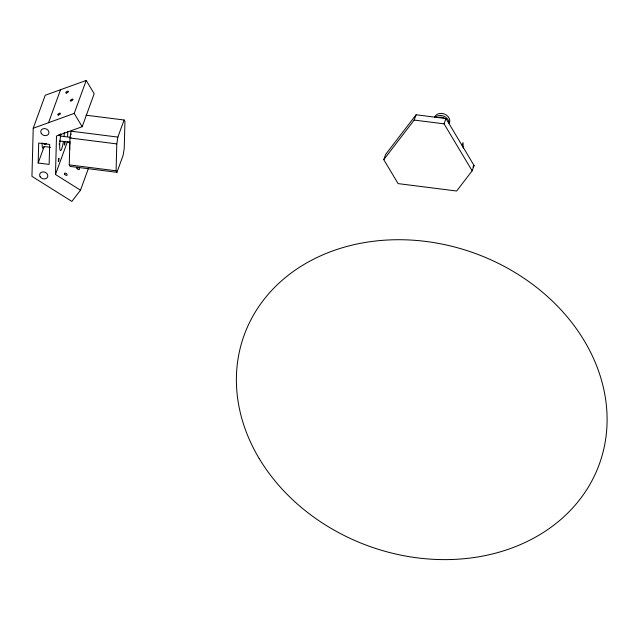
<?xml version="1.0" encoding="UTF-8"?>
<svg xmlns="http://www.w3.org/2000/svg" width="639" height="639" viewBox="0 0 639 639"><rect width="100%" height="100%" fill="white"/><g stroke="black" fill="none" stroke-linecap="round" stroke-linejoin="round"><path stroke-width="0.96" d="M80.49 190.19L55.481 174.495L56.504 136.003L82.175 126.714L94.181 93.741L86.209 80.434L45.225 95.259L33.228 128.231L31.95 176.34L71.864 201.421L80.49 190.19L88.494 168.209M38.172 163.017L38.707 143.032L49.674 144.422L49.147 164.407L38.172 163.017L44.179 146.531A11.933 1.797 -82.8 0 1 42.126 142.888M67.614 136.586L67.75 131.65M124.094 120.004L124.948 121.522L124.23 148.424L123.159 155.229L116.937 172.322L70.122 166.404L69.268 164.886L69.978 137.984L71.057 131.179L117.872 137.097L124.094 120.004L86.057 115.196M116.937 172.322L116.082 170.805L116.801 143.911L117.872 137.097M463.267 148.272L463.011 142.625L462.077 145.205M59.044 134.557L59.155 135.732L59.555 134.422M71.017 134.533L71.233 134.062M48.54 122.696L60.545 89.716M33.228 128.231L74.212 113.407L86.209 80.434M55.481 174.495L67.486 141.523L69.986 143.096M383.767 159.638L385.692 154.342L416.101 114.78L445.966 118.558L474.074 165.525L472.149 170.821L456.629 191.013L398.113 183.609L383.767 159.638L414.168 120.068L416.101 114.78M472.149 170.821L444.041 123.846L445.966 118.558M472.884 167.083L474.074 165.525M414.168 120.068L444.041 123.846M60.338 136.051L71.065 137.409M69.978 137.984L116.801 143.911M69.507 142.217L59.754 140.979A7.708 1.158 -82.8 0 1 59.754 141.483M44.179 146.531L50.577 147.345M69.268 164.886L116.082 170.805M74.212 113.407L82.175 126.714M438.41 117.536A5.967 4.92 20 0 1 444.265 118.271M435.83 116.817A7.956 6.558 20 0 1 444.377 116.45A7.956 6.558 20 0 1 449.025 123.215M434.504 117.432A7.956 6.558 20 0 1 444.185 113.934A7.956 6.558 20 0 1 449.489 122.792M46.12 143.495A7.708 1.158 -82.8 0 1 45.01 143.567M45.968 143.416A7.956 1.198 -82.8 0 1 44.69 143.503M44.77 144.095A7.708 1.158 -82.8 0 1 44.035 143.44M45.185 144.055A7.956 1.198 -82.8 0 1 44.203 143.44M60.569 133.878A7.708 1.158 -82.8 0 1 60.425 136.578M59.291 143.567A7.708 1.158 -82.8 0 1 59.092 144.254M69.795 149.622A10.935 1.645 -82.8 0 1 69.931 141.395M64.307 132.409A11.933 1.797 -82.8 0 1 64.028 136.722M63.445 141.339A11.933 1.797 -82.8 0 1 60.058 150.053A11.933 1.797 -82.8 0 1 60.889 134.214M58.365 160.373C58.612 165.086 59.547 153.464 58.365 160.373M64.331 143.967C64.587 148.679 65.521 137.05 64.331 143.967M259.162 458.475A188.936 155.708 20 0 0 580.124 499.083A188.936 155.708 20 0 0 425.933 241.446A188.936 155.708 20 0 0 259.162 458.475M40.121 176.723A4.177 3.443 20 0 0 47.222 177.618A4.177 3.443 20 0 0 43.811 171.923A4.177 3.443 20 0 0 40.121 176.723M41.271 133.415A4.177 3.443 20 0 0 48.364 134.31A4.177 3.443 20 0 0 44.962 128.615A4.177 3.443 20 0 0 41.271 133.415M66.464 93.03A1.542 0.615 -30.9 0 0 68.461 91.441A1.542 0.615 -30.9 0 0 66.368 91.88A1.542 0.615 -30.9 0 0 66.464 93.03M71.025 100.93A1.542 0.615 -30.9 0 0 73.014 99.341A1.542 0.615 -30.9 0 0 70.929 99.772A1.542 0.615 -30.9 0 0 71.025 100.93M64.707 174.247A1.542 0.847 37.6 0 0 66.999 175.238A1.542 0.847 37.6 0 0 65.785 173.233A1.542 0.847 37.6 0 0 64.707 174.247M58.461 115.02A1.542 0.615 -30.9 0 0 60.449 113.43A1.542 0.615 -30.9 0 0 58.365 113.862A1.542 0.615 -30.9 0 0 58.461 115.02M77.039 168.488A1.542 0.847 37.6 0 0 79.332 169.479A1.542 0.847 37.6 0 0 78.118 167.482A1.542 0.847 37.6 0 0 77.039 168.488"/></g></svg>
